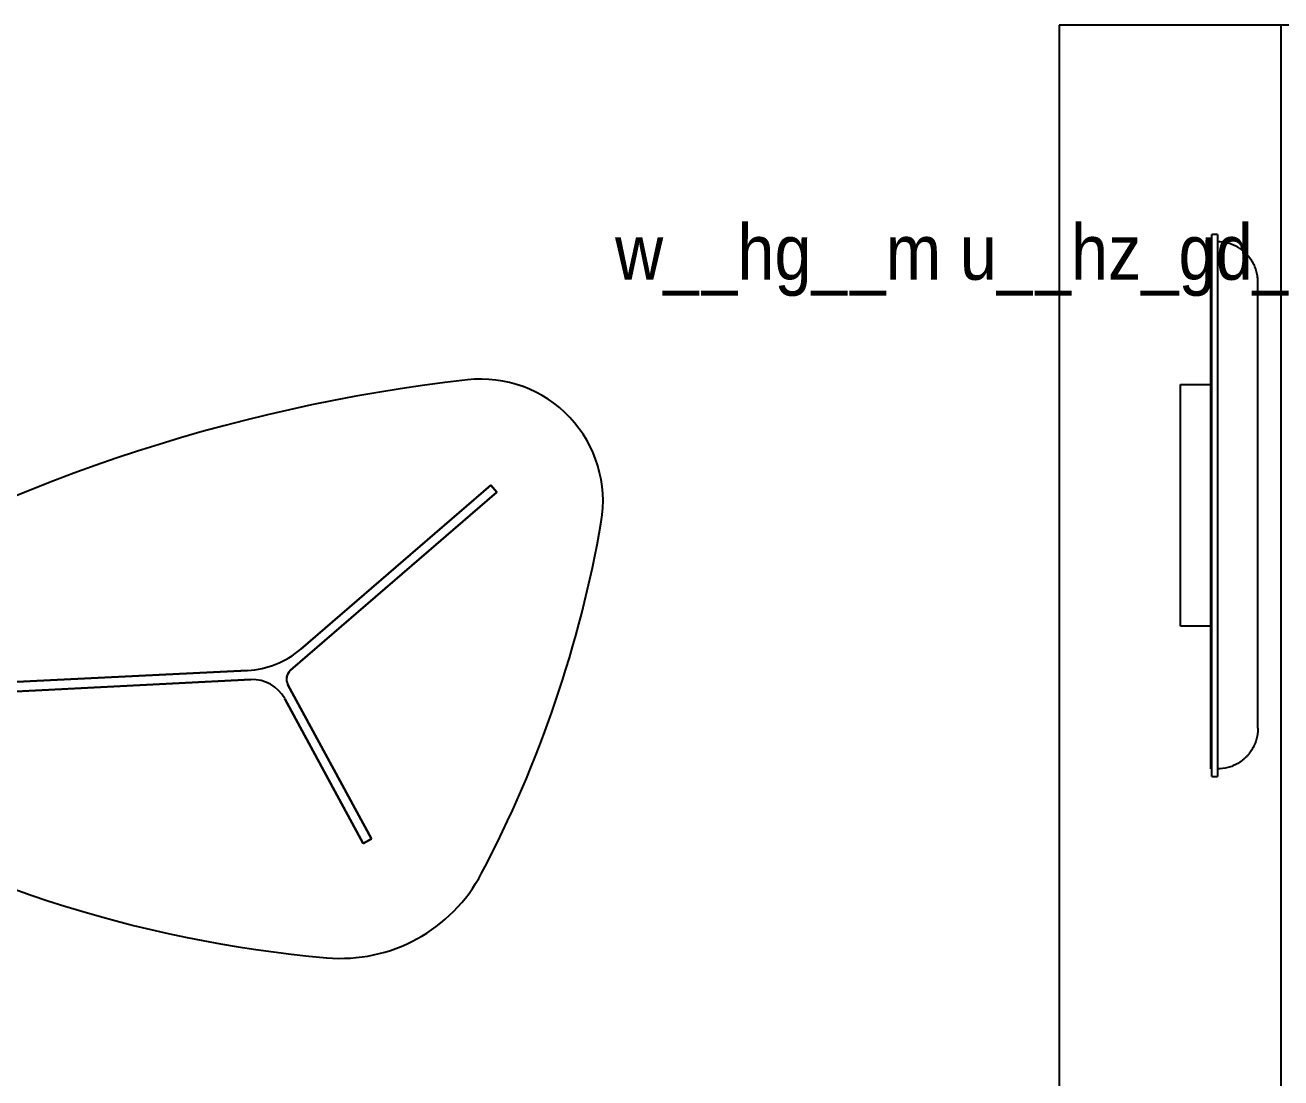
# Model space of a CAD drawing. Header units: metres. Extents: x -658 to -58, y -713 to -118.
# Drawn here: x -96.851 to -93.451, y -201.196 to -198.346 of the extents above; entities that cross this region are included whole.
import ezdxf

# ---------------------------------------------------------------- set-up
doc = ezdxf.new("R2010")
doc.units = ezdxf.units.M
doc.header["$LTSCALE"] = 100
doc.layers.add('plan', color=8, linetype='Continuous')
doc.styles.add('style12', font='xarab.shx')

# ---------------------------------------------------------------- blocks, each defined once
blk = doc.blocks.new('BampB_ITALIA_-_SEVEN_TABLE_10767 - BampB_ITALIA_-_SEVEN_TABLE_10767-5269593-الدور الاول')
for p, q in [((0.3462, 0.0505), (0.8612, 0.4941)), ((0.8612, 0.4941), (0.3462, 0.0505)), ((0.8612, 0.4941), (0.8777, 0.4748)), ((0.8777, 0.4748), (0.8612, 0.4941)), ((0.8777, 0.4748), (0.3185, -0.0069)), ((0.3185, -0.0069), (0.8777, 0.4748)), ((-0.8708, -0.0598), (0.2023, -0.007)), ((0.2023, -0.007), (-0.8708, -0.0598)), ((0.2111, -0.032), (-0.8695, -0.0852)), ((-0.8695, -0.0852), (0.2111, -0.032)), ((-0.8695, -0.0852), (-0.8708, -0.0598)), ((-0.8708, -0.0598), (-0.8695, -0.0852)), ((0.3113, -0.046), (0.537, -0.4634)), ((0.537, -0.4634), (0.3113, -0.046)), ((0.5146, -0.4755), (0.3028, -0.0837)), ((0.3028, -0.0837), (0.5146, -0.4755)), ((0.537, -0.4634), (0.5146, -0.4755)), ((0.5146, -0.4755), (0.537, -0.4634))]:
    blk.add_line(p, q)
for centre, radius, start, end in [((1.3031, -3.7401), 4.5471, 96.3774, 120.9713), ((0.8347, 0.4507), 0.3302, 350.1499, 96.3774), ((-2.006, 0.944), 3.2134, 332.1624, 350.1499), ((-0.8966, -0.0749), 0.2725, 120.9713, 238.6931), ((0.1906, 0.2312), 0.2385, 272.8175, 310.7422), ((0.1906, 0.2312), 0.2385, 272.8175, 310.7422), ((0.2159, -0.1306), 0.0988, 28.3947, 92.8175), ((0.2159, -0.1306), 0.0988, 28.3947, 92.8175), ((0.3393, -0.0309), 0.0318, 130.7422, 208.3947), ((0.3393, -0.0309), 0.0317, 130.7422, 208.3947), ((0.712, 2.57), 3.3682, 238.6931, 264.9545), ((0.4537, -0.355), 0.4318, 264.9545, 332.1624)]:
    blk.add_arc(centre, radius, start, end)
blk = doc.blocks.new('TV - Flat Screen - 1270mm-598457-الدور الاول')
for p, q in [((0.5997, 0.0585), (-0.6076, 0.0585)), ((-0.7376, -0.0515), (-0.7376, -0.0665)), ((-0.7376, -0.0515), (-0.7226, -0.0515)), ((-0.7226, -0.0665), (-0.7376, -0.0665)), ((-0.7226, -0.0515), (0.7147, -0.0515)), ((0.7147, -0.0665), (-0.7226, -0.0665)), ((-0.7176, -0.0665), (-0.7176, -0.0695)), ((0.7097, -0.0695), (0.7097, -0.0665)), ((0.7147, -0.0515), (0.7297, -0.0515)), ((0.7297, -0.0665), (0.7147, -0.0665)), ((0.7297, -0.0665), (0.7297, -0.0515)), ((0.7097, -0.0695), (-0.7176, -0.0695)), ((-0.3308, -0.1515), (-0.3308, -0.0695)), ((0.3229, -0.0695), (0.3229, -0.1515)), ((0.3229, -0.1515), (-0.3308, -0.1515))]:
    blk.add_line(p, q)
for points in [[(-0.6076, 0.0585), (-0.6125, 0.0585), (-0.6222, 0.0579), (-0.6361, 0.0551), (-0.6475, 0.0512), (-0.6563, 0.0473), (-0.6627, 0.0439), (-0.6687, 0.0401), (-0.6746, 0.0359), (-0.6802, 0.0313), (-0.6855, 0.0264), (-0.6903, 0.0211), (-0.6949, 0.0156), (-0.6992, 0.0097), (-0.7042, 0.0015), (-0.7095, -0.0092), (-0.7157, -0.0275), (-0.7176, -0.0419), (-0.7176, -0.0515)], [(0.5997, 0.0585), (0.6045, 0.0585), (0.6141, 0.0579), (0.6283, 0.0551), (0.6397, 0.0512), (0.6484, 0.0473), (0.6548, 0.0439), (0.6609, 0.0401), (0.6667, 0.0359), (0.6723, 0.0313), (0.6776, 0.0264), (0.6825, 0.0211), (0.6871, 0.0156), (0.6912, 0.0097), (0.6963, 0.0015), (0.7016, -0.0092), (0.7078, -0.0275), (0.7097, -0.0419), (0.7097, -0.0515)]]:
    blk.add_open_spline(points, degree=3, knots=[0, 0, 0, 0, 0.083333, 0.166667, 0.25, 0.291667, 0.333333, 0.375, 0.416667, 0.458333, 0.5, 0.541667, 0.583333, 0.625, 0.666667, 0.75, 0.833333, 1, 1, 1, 1])
blk = doc.blocks.new('A$Cb06f5615')
at = {"layer": 'plan'}
for p, q in [((-24.0035, 12.9095), (-24.6035, 12.9095)), ((-24.6035, 12.9095), (-24.6035, 8.5495)), ((-24.0035, 12.9095), (-24.0035, 7.2095)), ((-19.8035, 12.9095), (-24.0035, 12.9095))]:
    blk.add_line(p, q, dxfattribs=at)
for name, p, rotation in [('TV - Flat Screen - 1270mm-598457-الدور الاول', (-24.1241, 11.6055), 270), ('BampB_ITALIA_-_SEVEN_TABLE_10767 - BampB_ITALIA_-_SEVEN_TABLE_10767-5269593-الدور الاول', (-27.0035, 11.1695), 0.04430819785609331)]:
    blk.add_blockref(name, p, dxfattribs=dict(at, rotation=rotation))
at = {"layer": 'plan', "style": 'style12', "width": 0.9}
blk.add_text('w__hg__m u__hz_gd__m', height=0.15, dxfattribs=at).set_placement((-25.8063, 12.2202))

msp = doc.modelspace()

# ---------------------------------------------------------------- block references
at = {"layer": 'plan'}
msp.add_blockref('A$Cb06f5615', (-69.4477, -211.2557), dxfattribs=at)

doc.saveas('drawing.dxf')
